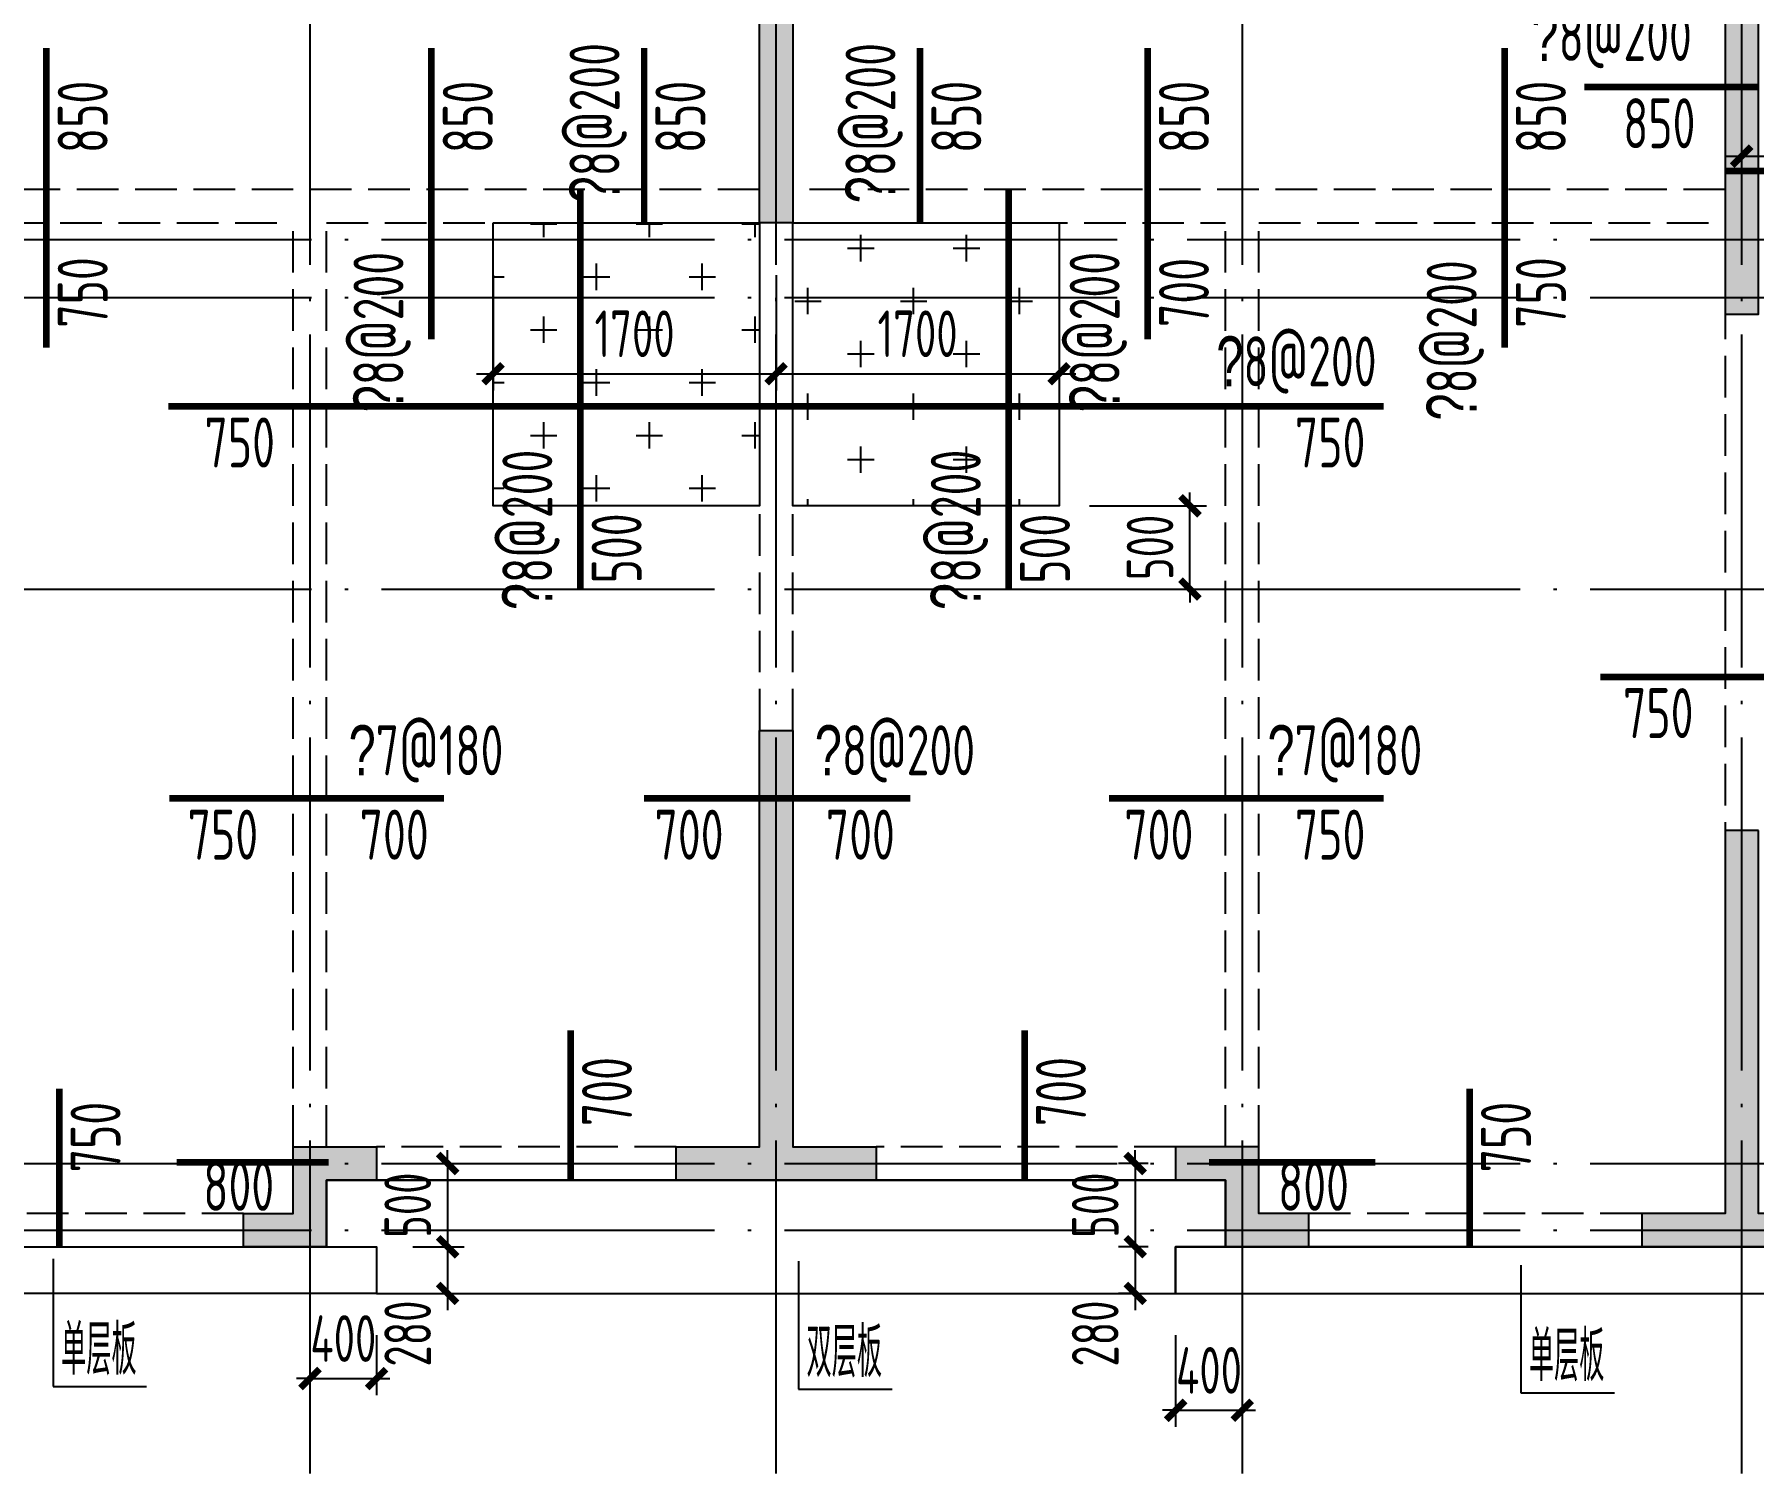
# Model space of a CAD drawing. Extents: x 154268 to 5133249, y -1832900 to 601179.
# Drawn here: x 286935 to 297262, y 551787 to 560430 of the extents above; entities that cross this region are included whole.
import ezdxf
from ezdxf.enums import TextEntityAlignment as Align

# ---------------------------------------------------------------- set-up
doc = ezdxf.new("R2010")
doc.units = 0
doc.header["$LTSCALE"] = 1000
doc.linetypes.add('DASH', pattern=[0.35, 0.25, -0.1])
doc.linetypes.add('DOTE', pattern=[2.42, 2, -0.2, 0.02, -0.2])
for name, color, linetype in [('A-ANNO-AXIS', 94, 'Continuous'), ('A-ANNO-DOTE', 15, 'DOTE'), ('DIM', 3, 'Continuous'), ('FLOOR_NUM', 7, 'Continuous'), ('HATCH', 254, 'Continuous'), ('S-BASE-SING-实线', 7, 'Continuous'), ('S-BEAM-实线', 4, 'Continuous'), ('S-FLOOR-UP-文字', 7, 'Continuous'), ('S-FLOOR-UP-标注', 3, 'Continuous'), ('S-FLOOR-UP-钢筋', 13, 'Continuous'), ('S-FLOOR-说明', 7, 'Continuous'), ('S-WALL-砼墙', 60, 'Continuous'), ('WCOL', 7, 'Continuous'), ('卫生间边线', 2, 'Continuous')]:
    doc.layers.add(name, color=color, linetype=linetype)
doc.styles.add('DIM_FONT', font='SIMPLEX', dxfattribs={"width": 0.7, "bigfont": 'GBCBIG'})
doc.styles.add('TSSD_Dimension', font='tssdeng.shx', dxfattribs={"width": 0.7, "bigfont": 'Hztxt.shx'})
doc.styles.add('TSSD_Label', font='tssdeng.shx', dxfattribs={"width": 0.7, "bigfont": 'hztxt.shx'})
doc.dimstyles.get("Standard").update_dxf_attribs({"dimtxt": 300, "dimasz": 100, "dimexe": 100, "dimexo": 250, "dimgap": 100, "dimtad": 1, "dimdec": 0, "dimzin": 0, "dimdsep": 46, "dimtxsty": 'TSSD_Dimension', "dimblk": 'ARCHTICK', "dimblk1": 'ARCHTICK', "dimblk2": 'ARCHTICK', "dimcen": 0, "dimdle": 100, "dimclrt": 7, "dimadec": 0, "dimazin": 0, "dimtfac": 1, "dimtdec": 0, "dimtix": 1, "dimtmove": 2, "dimatfit": 3, "dimfxl": 1, "dimtolj": 1, "dimtzin": 0, "dimarcsym": 0})
doc.dimstyles.new('TSSD_100_100$0', dxfattribs={"dimtxt": 280, "dimasz": 80, "dimexe": 100, "dimexo": 250, "dimgap": 100, "dimtad": 1, "dimdec": 0, "dimzin": 0, "dimdsep": 46, "dimtxsty": 'TSSD_Dimension', "dimblk": 'ARCHTICK', "dimcen": 0, "dimdle": 100, "dimclrd": 3, "dimclre": 3, "dimclrt": 7, "dimadec": 0, "dimazin": 0, "dimtfac": 1, "dimtdec": 0, "dimtix": 1, "dimtmove": 2, "dimatfit": 3, "dimldrblk": 'ARCHTICK', "dimfxl": 100, "dimtolj": 1, "dimtzin": 0, "dimarcsym": 0})

# ---------------------------------------------------------------- blocks, each defined once
blk = doc.blocks.new('T4zw1')
at = {"layer": 'A-ANNO-DOTE'}
for p, q in [((1575757, -2354199), (1575757, -2338823)), ((1578557, -2354199), (1578557, -2338823)), ((1581357, -2354199), (1581357, -2338823)), ((1584357, -2354199), (1584357, -2338823)), ((1554406, -2346787), (1601542, -2346787)), ((1554406, -2347137), (1601542, -2347137)), ((1554406, -2348887), (1601542, -2348887)), ((1554406, -2352337), (1601542, -2352337)), ((1554406, -2352737), (1601542, -2352737))]:
    blk.add_line(p, q, dxfattribs=at)
blk = doc.blocks.new('*D4876')
at = {"layer": 'Defpoints', "color": 0, "transparency": 16777216}
for p in [(18394, 850), (18694, 850), (18394, 100)]:
    blk.add_point(p, dxfattribs=at)
at = {"layer": 'S-FLOOR-UP-标注', "color": 3, "transparency": 16777216, "insert": (18612, 559), "char_height": 300, "attachment_point": 5, "rotation": 90, "style": 'TSSD_Dimension'}
blk.add_mtext('\\A1;750', dxfattribs=at)
blk = doc.blocks.new('_None')
blk = doc.blocks.new('*D4877')
at = {"layer": 'Defpoints', "color": 0, "transparency": 16777216}
for p in [(21466, 1200), (21766, 1200), (21466, 500)]:
    blk.add_point(p, dxfattribs=at)
at = {"layer": 'S-FLOOR-UP-标注', "color": 3, "transparency": 16777216, "insert": (21684, 832), "char_height": 300, "attachment_point": 5, "rotation": 90, "style": 'TSSD_Dimension'}
blk.add_mtext('\\A1;700', dxfattribs=at)
blk = doc.blocks.new('*D4878')
at = {"layer": 'Defpoints', "color": 0, "transparency": 16777216}
for p in [(24193, 1200), (24493, 1200), (24193, 500)]:
    blk.add_point(p, dxfattribs=at)
at = {"layer": 'S-FLOOR-UP-标注', "color": 3, "transparency": 16777216, "insert": (24411, 832), "char_height": 300, "attachment_point": 5, "rotation": 90, "style": 'TSSD_Dimension'}
blk.add_mtext('\\A1;700', dxfattribs=at)
blk = doc.blocks.new('*D4879')
at = {"layer": 'Defpoints', "color": 0, "transparency": 16777216}
for p in [(26866, 850), (27166, 850), (26866, 100)]:
    blk.add_point(p, dxfattribs=at)
at = {"layer": 'S-FLOOR-UP-标注', "color": 3, "transparency": 16777216, "insert": (27084, 559), "char_height": 300, "attachment_point": 5, "rotation": 90, "style": 'TSSD_Dimension'}
blk.add_mtext('\\A1;750', dxfattribs=at)
blk = doc.blocks.new('*D4883')
at = {"layer": 'Defpoints', "color": 0, "transparency": 16777216}
for p in [(20006, 2593), (20706, 2593), (20706, 2293)]:
    blk.add_point(p, dxfattribs=at)
at = {"layer": 'S-FLOOR-UP-标注', "color": 3, "transparency": 16777216, "insert": (20406, 2375), "char_height": 300, "attachment_point": 5, "style": 'TSSD_Dimension'}
blk.add_mtext('\\A1;700', dxfattribs=at)
blk = doc.blocks.new('*D4884')
at = {"layer": 'Defpoints', "color": 0, "transparency": 16777216}
for p in [(19056, 2593), (19806, 2593), (19806, 2293)]:
    blk.add_point(p, dxfattribs=at)
at = {"layer": 'S-FLOOR-UP-标注', "color": 3, "transparency": 16777216, "insert": (19377, 2375), "char_height": 300, "attachment_point": 5, "style": 'TSSD_Dimension'}
blk.add_mtext('\\A1;750', dxfattribs=at)
blk = doc.blocks.new('*D4885')
at = {"layer": 'Defpoints', "color": 0, "transparency": 16777216}
for p in [(18317, 6050), (18617, 6050), (18317, 5300)]:
    blk.add_point(p, dxfattribs=at)
at = {"layer": 'S-FLOOR-UP-标注', "color": 3, "transparency": 16777216, "insert": (18535, 5631), "char_height": 300, "attachment_point": 5, "rotation": 90, "style": 'TSSD_Dimension'}
blk.add_mtext('\\A1;750', dxfattribs=at)
blk = doc.blocks.new('*D4886')
at = {"layer": 'Defpoints', "color": 0, "transparency": 16777216}
for p in [(18317, 7100), (18617, 7100), (18317, 6250)]:
    blk.add_point(p, dxfattribs=at)
at = {"layer": 'S-FLOOR-UP-标注', "color": 3, "transparency": 16777216, "insert": (18535, 6685), "char_height": 300, "attachment_point": 5, "rotation": 90, "style": 'TSSD_Dimension'}
blk.add_mtext('\\A1;850', dxfattribs=at)
blk = doc.blocks.new('*D4887')
at = {"layer": 'Defpoints', "color": 0, "transparency": 16777216}
for p in [(20630, 7100), (20930, 7100), (20630, 6250)]:
    blk.add_point(p, dxfattribs=at)
at = {"layer": 'S-FLOOR-UP-标注', "color": 3, "transparency": 16777216, "insert": (20848, 6685), "char_height": 300, "attachment_point": 5, "rotation": 90, "style": 'TSSD_Dimension'}
blk.add_mtext('\\A1;850', dxfattribs=at)
blk = doc.blocks.new('*D4888')
at = {"layer": 'Defpoints', "color": 0, "transparency": 16777216}
for p in [(24932, 6050), (25232, 6050), (24932, 5350)]:
    blk.add_point(p, dxfattribs=at)
at = {"layer": 'S-FLOOR-UP-标注', "color": 3, "transparency": 16777216, "insert": (25150, 5631), "char_height": 300, "attachment_point": 5, "rotation": 90, "style": 'TSSD_Dimension'}
blk.add_mtext('\\A1;700', dxfattribs=at)
blk = doc.blocks.new('*D4889')
at = {"layer": 'Defpoints', "color": 0, "transparency": 16777216}
for p in [(24932, 7100), (25232, 7100), (24932, 6250)]:
    blk.add_point(p, dxfattribs=at)
at = {"layer": 'S-FLOOR-UP-标注', "color": 3, "transparency": 16777216, "insert": (25150, 6685), "char_height": 300, "attachment_point": 5, "rotation": 90, "style": 'TSSD_Dimension'}
blk.add_mtext('\\A1;850', dxfattribs=at)
blk = doc.blocks.new('*D4890')
at = {"layer": 'Defpoints', "color": 0, "transparency": 16777216}
for p in [(27076, 6050), (27376, 6050), (27076, 5300)]:
    blk.add_point(p, dxfattribs=at)
at = {"layer": 'S-FLOOR-UP-标注', "color": 3, "transparency": 16777216, "insert": (27294, 5631), "char_height": 300, "attachment_point": 5, "rotation": 90, "style": 'TSSD_Dimension'}
blk.add_mtext('\\A1;750', dxfattribs=at)
blk = doc.blocks.new('*D4891')
at = {"layer": 'Defpoints', "color": 0, "transparency": 16777216}
for p in [(27076, 7100), (27376, 7100), (27076, 6250)]:
    blk.add_point(p, dxfattribs=at)
at = {"layer": 'S-FLOOR-UP-标注', "color": 3, "transparency": 16777216, "insert": (27294, 6685), "char_height": 300, "attachment_point": 5, "rotation": 90, "style": 'TSSD_Dimension'}
blk.add_mtext('\\A1;850', dxfattribs=at)
blk = doc.blocks.new('*D4894')
at = {"layer": 'Defpoints', "color": 0, "transparency": 16777216}
for p in [(22806, 2593), (23506, 2593), (23506, 2293)]:
    blk.add_point(p, dxfattribs=at)
at = {"layer": 'S-FLOOR-UP-标注', "color": 3, "transparency": 16777216, "insert": (23206, 2375), "char_height": 300, "attachment_point": 5, "style": 'TSSD_Dimension'}
blk.add_mtext('\\A1;700', dxfattribs=at)
blk = doc.blocks.new('*D4895')
at = {"layer": 'Defpoints', "color": 0, "transparency": 16777216}
for p in [(21906, 2593), (22606, 2593), (22606, 2293)]:
    blk.add_point(p, dxfattribs=at)
at = {"layer": 'S-FLOOR-UP-标注', "color": 3, "transparency": 16777216, "insert": (22177, 2375), "char_height": 300, "attachment_point": 5, "style": 'TSSD_Dimension'}
blk.add_mtext('\\A1;700', dxfattribs=at)
blk = doc.blocks.new('*D4903')
at = {"layer": 'Defpoints', "color": 0, "transparency": 16777216}
for p in [(27650, 3322), (28400, 3322), (27650, 3022)]:
    blk.add_point(p, dxfattribs=at)
at = {"layer": 'S-FLOOR-UP-标注', "color": 3, "transparency": 16777216, "insert": (27999, 3105), "char_height": 300, "attachment_point": 5, "style": 'TSSD_Dimension'}
blk.add_mtext('\\A1;750', dxfattribs=at)
blk = doc.blocks.new('*D4907')
at = {"layer": 'Defpoints', "color": 0, "transparency": 16777216}
for p in [(24700, 2593), (25400, 2593), (24700, 2293)]:
    blk.add_point(p, dxfattribs=at)
at = {"layer": 'S-FLOOR-UP-标注', "color": 3, "transparency": 16777216, "insert": (24999, 2375), "char_height": 300, "attachment_point": 5, "style": 'TSSD_Dimension'}
blk.add_mtext('\\A1;700', dxfattribs=at)
blk = doc.blocks.new('*D4908')
at = {"layer": 'Defpoints', "color": 0, "transparency": 16777216}
for p in [(25600, 2593), (26350, 2593), (25600, 2293)]:
    blk.add_point(p, dxfattribs=at)
at = {"layer": 'S-FLOOR-UP-标注', "color": 3, "transparency": 16777216, "insert": (26028, 2375), "char_height": 300, "attachment_point": 5, "style": 'TSSD_Dimension'}
blk.add_mtext('\\A1;750', dxfattribs=at)
blk = doc.blocks.new('*D4955')
at = {"layer": 'Defpoints', "color": 0, "transparency": 16777216}
for p in [(27556, 6864), (28406, 6864), (27556, 6564)]:
    blk.add_point(p, dxfattribs=at)
at = {"layer": 'S-FLOOR-UP-标注', "color": 3, "transparency": 16777216, "insert": (28005, 6647), "char_height": 300, "attachment_point": 5, "style": 'TSSD_Dimension'}
blk.add_mtext('\\A1;850', dxfattribs=at)
blk = doc.blocks.new('*D4961')
at = {"layer": 'Defpoints', "color": 0, "transparency": 16777216}
for p in [(19100, 484), (19900, 484), (19900, 184)]:
    blk.add_point(p, dxfattribs=at)
at = {"layer": 'S-FLOOR-UP-标注', "color": 3, "transparency": 16777216, "insert": (19472, 266), "char_height": 300, "attachment_point": 5, "style": 'TSSD_Dimension'}
blk.add_mtext('\\A1;800', dxfattribs=at)
blk = doc.blocks.new('*D4962')
at = {"layer": 'Defpoints', "color": 0, "transparency": 16777216}
for p in [(25500, 484), (26300, 484), (25500, 184)]:
    blk.add_point(p, dxfattribs=at)
at = {"layer": 'S-FLOOR-UP-标注', "color": 3, "transparency": 16777216, "insert": (25928, 266), "char_height": 300, "attachment_point": 5, "style": 'TSSD_Dimension'}
blk.add_mtext('\\A1;800', dxfattribs=at)
blk = doc.blocks.new('*D4910')
at = {"layer": 'Defpoints', "color": 0, "transparency": 16777216}
for p in [(23565, 7100), (23865, 7100), (23565, 6250)]:
    blk.add_point(p, dxfattribs=at)
at = {"layer": 'S-FLOOR-UP-标注', "color": 3, "transparency": 16777216, "insert": (23783, 6685), "char_height": 300, "attachment_point": 5, "rotation": 90, "style": 'TSSD_Dimension'}
blk.add_mtext('\\A1;850', dxfattribs=at)
blk = doc.blocks.new('*D4911')
at = {"layer": 'Defpoints', "color": 0, "transparency": 16777216}
for p in [(21907, 7100), (22207, 7100), (21907, 6250)]:
    blk.add_point(p, dxfattribs=at)
at = {"layer": 'S-FLOOR-UP-标注', "color": 3, "transparency": 16777216, "insert": (22125, 6685), "char_height": 300, "attachment_point": 5, "rotation": 90, "style": 'TSSD_Dimension'}
blk.add_mtext('\\A1;850', dxfattribs=at)
blk = doc.blocks.new('*D4912')
at = {"layer": 'Defpoints', "color": 0, "transparency": 16777216}
for p in [(21524, 4350), (21824, 4350), (21524, 3850)]:
    blk.add_point(p, dxfattribs=at)
at = {"layer": 'S-FLOOR-UP-标注', "color": 3, "transparency": 16777216, "insert": (21742, 4094), "char_height": 300, "attachment_point": 5, "rotation": 90, "style": 'TSSD_Dimension'}
blk.add_mtext('\\A1;500', dxfattribs=at)
blk = doc.blocks.new('*D4913')
at = {"layer": 'Defpoints', "color": 0, "transparency": 16777216}
for p in [(24098, 4350), (24398, 4350), (24098, 3850)]:
    blk.add_point(p, dxfattribs=at)
at = {"layer": 'S-FLOOR-UP-标注', "color": 3, "transparency": 16777216, "insert": (24315, 4092), "char_height": 300, "attachment_point": 5, "rotation": 90, "style": 'TSSD_Dimension'}
blk.add_mtext('\\A1;500', dxfattribs=at)
blk = doc.blocks.new('*D4927')
at = {"layer": 'Defpoints', "color": 0, "transparency": 16777216}
for p in [(25600, 4948), (26350, 4948), (25600, 4648)]:
    blk.add_point(p, dxfattribs=at)
at = {"layer": 'S-FLOOR-UP-标注', "color": 3, "transparency": 16777216, "insert": (26028, 4730), "char_height": 300, "attachment_point": 5, "style": 'TSSD_Dimension'}
blk.add_mtext('\\A1;750', dxfattribs=at)
blk = doc.blocks.new('*D4928')
at = {"layer": 'Defpoints', "color": 0, "transparency": 16777216}
for p in [(19050, 4948), (19800, 4948), (19050, 4648)]:
    blk.add_point(p, dxfattribs=at)
at = {"layer": 'S-FLOOR-UP-标注', "color": 3, "transparency": 16777216, "insert": (19478, 4730), "char_height": 300, "attachment_point": 5, "style": 'TSSD_Dimension'}
blk.add_mtext('\\A1;750', dxfattribs=at)
blk = doc.blocks.new('T4sbzpm1')
at = {"layer": 'S-BEAM-实线', "linetype": 'DASH'}
for p, q in [((22700, 6350), (17100, 6350)), ((28500, 6350), (22900, 6350)), ((17100, 6150), (19900, 6150)), ((19900, 600), (19900, 6150)), ((20100, 6150), (22700, 6150)), ((20100, 600), (20100, 6150)), ((22700, 6150), (22700, 3100)), ((22900, 3100), (22900, 6150)), ((22900, 6150), (25500, 6150)), ((25500, 600), (25500, 6150)), ((25700, 6150), (28500, 6150)), ((25700, 600), (25700, 6150)), ((28500, 5700), (28500, 2500)), ((22200, 600), (20400, 600)), ((25200, 600), (23400, 600)), ((20400, 400), (22200, 400)), ((23400, 400), (25200, 400)), ((19600, 200), (17600, 200)), ((28000, 200), (26000, 200)), ((17600, 0), (19600, 0)), ((26000, 0), (28000, 0))]:
    blk.add_line(p, q, dxfattribs=at)
at = {"layer": 'S-WALL-砼墙'}
for points in [[(21900, 9550), (21900, 9750), (23700, 9750), (23700, 9550), (22900, 9550), (22900, 6150), (22700, 6150), (22700, 9550)], [(29100, 7400), (29100, 7600), (28500, 7600), (28500, 5600), (28700, 5600), (28700, 7400)], [(22700, 3100), (22900, 3100), (22900, 600), (23400, 600), (23400, 400), (22200, 400), (22200, 600), (22700, 600)], [(28700, 2500), (28500, 2500), (28500, 200), (28000, 200), (28000, 0), (29300, 0), (29300, 200), (28700, 200)], [(19600, 0), (19600, 200), (19900, 200), (19900, 600), (20400, 600), (20400, 400), (20100, 400), (20100, 0)], [(26000, 0), (26000, 200), (25700, 200), (25700, 600), (25200, 600), (25200, 400), (25500, 400), (25500, 0)]]:
    blk.add_lwpolyline(points, close=True, dxfattribs=at)
blk = doc.blocks.new('_ArchTick')
at = {"color": 0, "linetype": 'ByBlock', "const_width": 0.5}
blk.add_lwpolyline([(-0.71, -0.71), (0.71, 0.71)], dxfattribs=at)
blk = doc.blocks.new('*D381')
at = {"layer": 'Defpoints', "color": 0, "transparency": 16777216}
for p in [(30200, -5901), (28500, -6491), (30200, -6491)]:
    blk.add_point(p, dxfattribs=at)
at = {"layer": 'DIM', "color": 3, "lineweight": -2, "transparency": 16777216}
for p, q in [((28500, -6241), (28500, -5801)), ((30200, -6241), (30200, -5801)), ((28400, -5901), (30300, -5901))]:
    blk.add_line(p, q, dxfattribs=at)
at = {"layer": 'DIM', "color": 3, "lineweight": -2, "transparency": 16777216, "xscale": 80, "yscale": 80, "zscale": 80, "rotation": 180}
blk.add_blockref('_ArchTick', (28500, -5901), dxfattribs=at)
at = {"layer": 'DIM', "color": 3, "lineweight": -2, "transparency": 16777216, "xscale": 80, "yscale": 80, "zscale": 80}
blk.add_blockref('_ArchTick', (30200, -5901), dxfattribs=at)
at = {"layer": 'DIM', "color": 7, "transparency": 16777216, "insert": (29350, -5661), "char_height": 280, "attachment_point": 5, "style": 'TSSD_Dimension'}
blk.add_mtext('\\A1;1700', dxfattribs=at)
blk = doc.blocks.new('*D382')
at = {"layer": 'Defpoints', "color": 0, "transparency": 16777216}
for p in [(21000, -6366), (22700, -6366), (22700, -7207)]:
    blk.add_point(p, dxfattribs=at)
at = {"layer": 'DIM', "color": 3, "lineweight": -2, "transparency": 16777216}
for p, q in [((21000, -6616), (21000, -7307)), ((22700, -6616), (22700, -7307)), ((20900, -7207), (22800, -7207))]:
    blk.add_line(p, q, dxfattribs=at)
at = {"layer": 'DIM', "color": 3, "lineweight": -2, "transparency": 16777216, "xscale": 80, "yscale": 80, "zscale": 80, "rotation": 180}
blk.add_blockref('_ArchTick', (21000, -7207), dxfattribs=at)
at = {"layer": 'DIM', "color": 3, "lineweight": -2, "transparency": 16777216, "xscale": 80, "yscale": 80, "zscale": 80}
blk.add_blockref('_ArchTick', (22700, -7207), dxfattribs=at)
at = {"layer": 'DIM', "color": 7, "transparency": 16777216, "insert": (21850, -6967), "char_height": 280, "attachment_point": 5, "style": 'TSSD_Dimension'}
blk.add_mtext('\\A1;1700', dxfattribs=at)
blk = doc.blocks.new('*D383')
at = {"layer": 'Defpoints', "color": 0, "transparency": 16777216}
for p in [(22700, -6366), (24400, -6518), (24400, -7207)]:
    blk.add_point(p, dxfattribs=at)
at = {"layer": 'DIM', "color": 3, "lineweight": -2, "transparency": 16777216}
for p, q in [((22700, -6616), (22700, -7307)), ((24400, -6768), (24400, -7307)), ((22600, -7207), (24500, -7207))]:
    blk.add_line(p, q, dxfattribs=at)
at = {"layer": 'DIM', "color": 3, "lineweight": -2, "transparency": 16777216, "xscale": 80, "yscale": 80, "zscale": 80, "rotation": 180}
blk.add_blockref('_ArchTick', (22700, -7207), dxfattribs=at)
at = {"layer": 'DIM', "color": 3, "lineweight": -2, "transparency": 16777216, "xscale": 80, "yscale": 80, "zscale": 80}
blk.add_blockref('_ArchTick', (24400, -7207), dxfattribs=at)
at = {"layer": 'DIM', "color": 7, "transparency": 16777216, "insert": (23550, -6967), "char_height": 280, "attachment_point": 5, "style": 'TSSD_Dimension'}
blk.add_mtext('\\A1;1700', dxfattribs=at)
blk = doc.blocks.new('*D384')
at = {"layer": 'Defpoints', "color": 0, "transparency": 16777216}
for p in [(24333, -8000), (25186, -8000), (24333, -8500)]:
    blk.add_point(p, dxfattribs=at)
at = {"layer": 'DIM', "color": 3, "lineweight": -2, "transparency": 16777216}
for p, q in [((25186, -8000), (25186, -7920)), ((24583, -8000), (25286, -8000)), ((25186, -8500), (25186, -8000)), ((24583, -8500), (25286, -8500)), ((25186, -8500), (25186, -8580))]:
    blk.add_line(p, q, dxfattribs=at)
at = {"layer": 'DIM', "color": 3, "lineweight": -2, "transparency": 16777216, "xscale": 80, "yscale": 80, "zscale": 80}
for p, rotation in [((25186, -8000), 270), ((25186, -8500), 90)]:
    blk.add_blockref('_ArchTick', p, dxfattribs=dict(at, rotation=rotation))
at = {"layer": 'DIM', "color": 7, "transparency": 16777216, "insert": (24946, -8250), "char_height": 280, "attachment_point": 5, "rotation": 90, "style": 'TSSD_Dimension'}
blk.add_mtext('\\A1;500', dxfattribs=at)
blk = doc.blocks.new('*D4737')
at = {"layer": 'Defpoints', "color": 0, "transparency": 16777216}
for p in [(20000, -280), (20400, -280), (20400, -791)]:
    blk.add_point(p, dxfattribs=at)
at = {"layer": 'DIM', "color": 3, "lineweight": -2, "transparency": 16777216}
for p, q in [((20000, -530), (20000, -891)), ((20400, -530), (20400, -891)), ((20000, -791), (19920, -791)), ((20000, -791), (20400, -791)), ((20400, -791), (20480, -791))]:
    blk.add_line(p, q, dxfattribs=at)
at = {"layer": 'DIM', "color": 3, "lineweight": -2, "transparency": 16777216, "xscale": 80, "yscale": 80, "zscale": 80}
blk.add_blockref('_ArchTick', (20000, -791), dxfattribs=at)
at = {"layer": 'DIM', "color": 3, "lineweight": -2, "transparency": 16777216, "xscale": 80, "yscale": 80, "zscale": 80, "rotation": 180}
blk.add_blockref('_ArchTick', (20400, -791), dxfattribs=at)
at = {"layer": 'DIM', "color": 7, "transparency": 16777216, "insert": (20200, -551), "char_height": 280, "attachment_point": 5, "style": 'TSSD_Dimension'}
blk.add_mtext('\\A1;400', dxfattribs=at)
blk = doc.blocks.new('*D4738')
at = {"layer": 'Defpoints', "color": 0, "transparency": 16777216}
for p in [(20367, 500), (20367, 0), (20827, 0)]:
    blk.add_point(p, dxfattribs=at)
at = {"layer": 'DIM', "color": 3, "lineweight": -2, "transparency": 16777216}
for p, q in [((20827, 500), (20827, 580)), ((20617, 500), (20927, 500)), ((20827, 500), (20827, 0)), ((20617, 0), (20927, 0)), ((20827, 0), (20827, -80))]:
    blk.add_line(p, q, dxfattribs=at)
at = {"layer": 'DIM', "color": 3, "lineweight": -2, "transparency": 16777216, "xscale": 80, "yscale": 80, "zscale": 80}
for p, rotation in [((20827, 500), 270), ((20827, 0), 90)]:
    blk.add_blockref('_ArchTick', p, dxfattribs=dict(at, rotation=rotation))
at = {"layer": 'DIM', "color": 7, "transparency": 16777216, "insert": (20587, 250), "char_height": 280, "attachment_point": 5, "rotation": 90, "style": 'TSSD_Dimension'}
blk.add_mtext('\\A1;500', dxfattribs=at)
blk = doc.blocks.new('*D4739')
at = {"layer": 'Defpoints', "color": 0, "transparency": 16777216}
for p in [(20367, 0), (20400, -280), (20827, -280)]:
    blk.add_point(p, dxfattribs=at)
at = {"layer": 'DIM', "color": 3, "lineweight": -2, "transparency": 16777216}
for p, q in [((20827, 100), (20827, -380)), ((20617, 0), (20927, 0)), ((20650, -280), (20927, -280))]:
    blk.add_line(p, q, dxfattribs=at)
at = {"layer": 'DIM', "color": 3, "lineweight": -2, "transparency": 16777216, "xscale": 80, "yscale": 80, "zscale": 80}
for p, rotation in [((20827, 0), 90), ((20827, -280), 270)]:
    blk.add_blockref('_ArchTick', p, dxfattribs=dict(at, rotation=rotation))
at = {"layer": 'DIM', "color": 7, "transparency": 16777216, "insert": (20587, -521), "char_height": 280, "attachment_point": 5, "rotation": 90, "style": 'TSSD_Dimension'}
blk.add_mtext('\\A1;280', dxfattribs=at)
blk = doc.blocks.new('*D4740')
at = {"layer": 'Defpoints', "color": 0, "transparency": 16777216}
for p in [(25200, -280), (25600, -280), (25600, -982)]:
    blk.add_point(p, dxfattribs=at)
at = {"layer": 'DIM', "color": 3, "lineweight": -2, "transparency": 16777216}
for p, q in [((25200, -530), (25200, -1082)), ((25600, -530), (25600, -1082)), ((25200, -982), (25120, -982)), ((25200, -982), (25600, -982)), ((25600, -982), (25680, -982))]:
    blk.add_line(p, q, dxfattribs=at)
at = {"layer": 'DIM', "color": 3, "lineweight": -2, "transparency": 16777216, "xscale": 80, "yscale": 80, "zscale": 80}
blk.add_blockref('_ArchTick', (25200, -982), dxfattribs=at)
at = {"layer": 'DIM', "color": 3, "lineweight": -2, "transparency": 16777216, "xscale": 80, "yscale": 80, "zscale": 80, "rotation": 180}
blk.add_blockref('_ArchTick', (25600, -982), dxfattribs=at)
at = {"layer": 'DIM', "color": 7, "transparency": 16777216, "insert": (25400, -742), "char_height": 280, "attachment_point": 5, "style": 'TSSD_Dimension'}
blk.add_mtext('\\A1;400', dxfattribs=at)
blk = doc.blocks.new('*D4741')
at = {"layer": 'Defpoints', "color": 0, "transparency": 16777216}
for p in [(25285, 500), (24957, 0), (25285, 0)]:
    blk.add_point(p, dxfattribs=at)
at = {"layer": 'DIM', "color": 3, "lineweight": -2, "transparency": 16777216}
for p, q in [((24957, 500), (24957, 580)), ((25035, 500), (24857, 500)), ((24957, 500), (24957, 0)), ((25035, 0), (24857, 0)), ((24957, 0), (24957, -80))]:
    blk.add_line(p, q, dxfattribs=at)
at = {"layer": 'DIM', "color": 3, "lineweight": -2, "transparency": 16777216, "xscale": 80, "yscale": 80, "zscale": 80}
for p, rotation in [((24957, 500), 270), ((24957, 0), 90)]:
    blk.add_blockref('_ArchTick', p, dxfattribs=dict(at, rotation=rotation))
at = {"layer": 'DIM', "color": 7, "transparency": 16777216, "insert": (24717, 250), "char_height": 280, "attachment_point": 5, "rotation": 90, "style": 'TSSD_Dimension'}
blk.add_mtext('\\A1;500', dxfattribs=at)
blk = doc.blocks.new('*D4742')
at = {"layer": 'Defpoints', "color": 0, "transparency": 16777216}
for p in [(25285, 0), (24957, -280), (25200, -280)]:
    blk.add_point(p, dxfattribs=at)
at = {"layer": 'DIM', "color": 3, "lineweight": -2, "transparency": 16777216}
for p, q in [((24957, 100), (24957, -380)), ((25035, 0), (24857, 0)), ((24950, -280), (24857, -280))]:
    blk.add_line(p, q, dxfattribs=at)
at = {"layer": 'DIM', "color": 3, "lineweight": -2, "transparency": 16777216, "xscale": 80, "yscale": 80, "zscale": 80}
for p, rotation in [((24957, 0), 90), ((24957, -280), 270)]:
    blk.add_blockref('_ArchTick', p, dxfattribs=dict(at, rotation=rotation))
at = {"layer": 'DIM', "color": 7, "transparency": 16777216, "insert": (24717, -521), "char_height": 280, "attachment_point": 5, "rotation": 90, "style": 'TSSD_Dimension'}
blk.add_mtext('\\A1;280', dxfattribs=at)
blk = doc.blocks.new('T4sbzbj')
at = {"layer": 'S-FLOOR-UP-钢筋', "color": 1, "const_width": 40}
for points in [[(18316.8, 7099.9), (18316.8, 5300.1)], [(20629.8, 7099.9), (20629.8, 5350.1)], [(21907.4, 7099.9), (21907.4, 6050)], [(23564.9, 7099.9), (23564.9, 6050)], [(24931.7, 7099.9), (24931.7, 5350.1)], [(27076.2, 7099.9), (27076.2, 5300.1)], [(27555.8, 6864.4), (28600, 6864.4)], [(28400, 6360.4), (30700, 6360.4)], [(21523.9, 6250), (21523.9, 3850.1)], [(24097.5, 6250), (24097.5, 3850.1)], [(19050.1, 4948), (26350, 4948)], [(27650.1, 3322.4), (29399.9, 3322.4)], [(20705.6, 2592.8), (19055.8, 2592.8)], [(23505.6, 2592.8), (21905.8, 2592.8)], [(24700.1, 2592.8), (26349.9, 2592.8)], [(21466.2, 1199.9), (21466.2, 300)], [(24193, 1199.9), (24193, 300)], [(18393.8, 849.9), (18393.8, -100)], [(26866.4, 849.9), (26866.4, -100)], [(20013, 408.2), (19100.1, 408.2)], [(25300, 408.2), (26299.9, 408.2)]]:
    blk.add_lwpolyline(points, dxfattribs=at)
at = {"layer": 'S-FLOOR-UP-文字', "color": 7, "style": 'TSSD_Label', "width": 0.7}
for s, p in [('\ue53a8@200', (27237.2, 6931.3)), ('\ue53a8@200', (25343.6, 4977.3)), ('\ue53a7@180', (20131.9, 2641.8)), ('\ue53a8@200', (22931.9, 2641.8)), ('\ue53a7@180', (25651.3, 2641.8))]:
    blk.add_text(s, height=300, dxfattribs=at).set_placement(p, align=Align.BOTTOM_LEFT)
for p in [(21849.4, 6165.7), (23507, 6165.7), (20551.5, 4911.3), (24853.4, 4911.3), (26997.9, 4861.3), (21445.6, 3723.3), (24019.2, 3723.3)]:
    blk.add_text('\ue53a8@200', height=300, rotation=90, dxfattribs=at).set_placement(p, align=Align.BOTTOM_LEFT)
at = {"layer": 'S-FLOOR-UP-标注'}
for base, p1, p2, angle, picture, middle in [((18616.8, 7099.9), (18316.8, 6250), (18316.8, 7099.9), 270, '*D4886', (18534.7, 6684.5)), ((20929.8, 7099.9), (20629.8, 6250), (20629.8, 7099.9), 270, '*D4887', (20847.7, 6684.5)), ((22207.4, 7099.9), (21907.4, 6250), (21907.4, 7099.9), 270, '*D4911', (22125.2, 6684.5)), ((23864.9, 7099.9), (23564.9, 6250), (23564.9, 7099.9), 270, '*D4910', (23782.8, 6684.5)), ((25231.7, 7099.9), (24931.7, 6250), (24931.7, 7099.9), 270, '*D4889', (25149.6, 6684.5)), ((27376.2, 7099.9), (27076.2, 6250), (27076.2, 7099.9), 270, '*D4891', (27294, 6684.5)), ((18616.8, 6050), (18316.8, 5300.1), (18316.8, 6050), 270, '*D4885', (18534.7, 5630.8)), ((25231.7, 6050), (24931.7, 5350.1), (24931.7, 6050), 270, '*D4888', (25149.6, 5630.8)), ((27376.2, 6050), (27076.2, 5300.1), (27076.2, 6050), 270, '*D4890', (27294, 5630.8)), ((21823.9, 4350), (21523.9, 3850.1), (21523.9, 4350), 270, '*D4912', (21741.8, 4094.1)), ((24397.5, 4350), (24097.5, 3850.1), (24097.5, 4350), 270, '*D4913', (24315.3, 4092.3)), ((19805.7, 2292.8), (19055.8, 2592.8), (19805.7, 2592.8), 180, '*D4884', (19377.4, 2375)), ((20705.6, 2292.8), (20005.7, 2592.8), (20705.6, 2592.8), 180, '*D4883', (20406.3, 2375)), ((22605.7, 2292.8), (21905.8, 2592.8), (22605.7, 2592.8), 180, '*D4895', (22177.4, 2375)), ((23505.6, 2292.8), (22805.7, 2592.8), (23505.6, 2592.8), 180, '*D4894', (23206.3, 2375)), ((21766.2, 1199.9), (21466.2, 500), (21466.2, 1199.9), 270, '*D4877', (21684, 832)), ((24493, 1199.9), (24193, 500), (24193, 1199.9), 270, '*D4878', (24410.8, 832)), ((18693.8, 849.9), (18393.8, 100), (18393.8, 849.9), 270, '*D4876', (18611.6, 559.4)), ((27166.4, 849.9), (26866.4, 100), (26866.4, 849.9), 270, '*D4879', (27084.3, 559.4)), ((19900, 184.2), (19100.1, 484.2), (19900, 484.2), 180, '*D4961', (19471.7, 266.3))]:
    dim = blk.add_linear_dim(base=base, p1=p1, p2=p2, angle=angle, dimstyle='Standard', override={"dimexe": 150, "dimexo": 120, "dimgap": 60, "dimblk1": 'None', "dimblk2": 'None', "dimsah": 1, "dimse1": 1, "dimse2": 1, "dimsd1": 1, "dimsd2": 1, "dimclrd": 256, "dimclre": 256, "dimclrt": 3}, dxfattribs=at)
    dim.commit()
    dim.dimension.update_dxf_attribs({"geometry": picture, "text_midpoint": middle, "dimtype": 128})
for base, p1, p2, picture, middle in [((27555.8, 6564.4), (28405.7, 6864.4), (27555.8, 6864.4), '*D4955', (28005.1, 6646.6)), ((19050.1, 4648), (19800, 4948), (19050.1, 4948), '*D4928', (19478.4, 4730.2)), ((25600, 4648), (26349.9, 4948), (25600, 4948), '*D4927', (26028.3, 4730.2)), ((27650.1, 3022.4), (28400, 3322.4), (27650.1, 3322.4), '*D4903', (27999.4, 3104.6)), ((24700.1, 2292.8), (25400, 2592.8), (24700.1, 2592.8), '*D4907', (24999.4, 2375)), ((25600, 2292.8), (26349.9, 2592.8), (25600, 2592.8), '*D4908', (26028.3, 2375)), ((25500, 184.2), (26299.9, 484.2), (25500, 484.2), '*D4962', (25928.3, 266.3))]:
    dim = blk.add_linear_dim(base=base, p1=p1, p2=p2, dimstyle='Standard', override={"dimexe": 150, "dimexo": 120, "dimgap": 60, "dimblk1": 'None', "dimblk2": 'None', "dimsah": 1, "dimse1": 1, "dimse2": 1, "dimsd1": 1, "dimsd2": 1, "dimclrd": 256, "dimclre": 256, "dimclrt": 3}, dxfattribs=at)
    dim.commit()
    dim.dimension.update_dxf_attribs({"geometry": picture, "text_midpoint": middle, "dimtype": 128})
blk = doc.blocks.new('2t4wsj1')
at = {"layer": '卫生间边线'}
h = blk.add_hatch(dxfattribs=at)
h.set_pattern_fill('CROSS', color=253, scale=50)
h.set_pattern_definition([(0, (-4095395.14, 1870566.54), (317.5, 317.5), [158.75, -476.25]), (90, (-4095315.76, 1870487.16), (-317.5, 317.5), [158.75, -476.25])])
h.paths.add_polyline_path([(21000, -6300), (22600, -6300), (22600, -8000), (21000, -8000)])
h = blk.add_hatch(dxfattribs=at)
h.set_pattern_fill('CROSS', color=253, scale=50)
h.set_pattern_definition([(0, (-4095395.14, 1787871.05), (317.5, 317.5), [158.75, -476.25]), (90, (-4095315.76, 1787791.68), (-317.5, 317.5), [158.75, -476.25])])
h.paths.add_polyline_path([(22800, -6300), (24400, -6300), (24400, -8000), (22800, -8000)])
for points in [[(21000, -6300), (22600, -6300), (22600, -8000), (21000, -8000)], [(22800, -6300), (24400, -6300), (24400, -8000), (22800, -8000)]]:
    blk.add_lwpolyline(points, close=True, dxfattribs=at)
at = {"layer": 'DIM'}
for base, p1, p2, picture, middle in [((30200, -5901.3), (28500, -6490.9), (30200, -6490.9), '*D381', (29350, -5661.3)), ((22700, -7207.3), (21000, -6366.2), (22700, -6366.2), '*D382', (21850, -6967.3)), ((24400, -7207.3), (22700, -6366.2), (24400, -6518.4), '*D383', (23550, -6967.3))]:
    dim = blk.add_linear_dim(base=base, p1=p1, p2=p2, dimstyle='TSSD_100_100$0', dxfattribs=at)
    dim.commit()
    dim.dimension.update_dxf_attribs({"geometry": picture, "text_midpoint": middle})
dim = blk.add_linear_dim(base=(25186, -8000), p1=(24333, -8500), p2=(24333, -8000), angle=90, dimstyle='TSSD_100_100$0', dxfattribs=at)
dim.commit()
dim.dimension.update_dxf_attribs({"geometry": '*D384', "text_midpoint": (24946, -8250)})
blk = doc.blocks.new('2T4bx')
at = {"color": 1}
blk.add_lwpolyline([(11100, 400), (13800, 400), (13800, 0), (20100, 0), (20100, 400), (25500, 400), (25500, 0), (31800, 0)], dxfattribs=at)
at = {"color": 2}
for points in [[(20100, 400), (20100, 0), (20400, 0), (20400, -280), (25200, -280), (25200, 0), (25500, 0), (25500, 400)], [(20400, -280), (14300, -280), (14300, 0), (20400, 0)], [(25200, -280), (31300, -280), (31300, 0), (25200, 0)]]:
    blk.add_lwpolyline(points, close=True, dxfattribs=at)
at = {"layer": 'S-BASE-SING-实线', "color": 3}
for p, q in [((18456.4, -71.4), (18456.4, -839.4)), ((22933.9, -86.2), (22933.9, -854.2)), ((27273.2, -109.3), (27273.2, -877.3)), ((18456.4, -839.4), (19018.9, -839.4)), ((22933.9, -854.2), (23496.5, -854.2)), ((27273.2, -877.3), (27835.7, -877.3))]:
    blk.add_line(p, q, dxfattribs=at)
at = {"layer": 'S-FLOOR-说明', "style": 'DIM_FONT', "width": 0.7}
for s, p in [('单层板', (18731.9, -768)), ('双层板', (23209.5, -782.7)), ('单层板', (27548.7, -805.8))]:
    blk.add_text(s, height=300, dxfattribs=at).set_placement(p, align=Align.CENTER)
at = {"layer": 'DIM'}
for base, p1, p2, picture, middle in [((20826.9, 0), (20366.8, 500), (20366.8, 0), '*D4738', (20586.9, 250)), ((24957.5, 0), (25285, 500), (25285, 0), '*D4741', (24717.5, 250))]:
    dim = blk.add_linear_dim(base=base, p1=p1, p2=p2, angle=90, dimstyle='TSSD_100_100$0', dxfattribs=at)
    dim.commit()
    dim.dimension.update_dxf_attribs({"geometry": picture, "text_midpoint": middle})
for base, p1, p2, picture, middle in [((20826.9, -280), (20366.8, 0), (20400, -280), '*D4739', (20586.9, -520.9)), ((24957.5, -280), (25285, 0), (25200, -280), '*D4742', (24717.5, -520.9))]:
    dim = blk.add_linear_dim(base=base, p1=p1, p2=p2, angle=90, dimstyle='TSSD_100_100$0', dxfattribs=at)
    dim.commit()
    dim.dimension.update_dxf_attribs({"geometry": picture, "text_midpoint": middle, "dimtype": 128})
for base, p1, p2, picture, middle in [((20400, -791.3), (20000, -280), (20400, -280), '*D4737', (20200, -551.3)), ((25600, -981.9), (25200, -280), (25600, -280), '*D4740', (25400, -741.9))]:
    dim = blk.add_linear_dim(base=base, p1=p1, p2=p2, dimstyle='TSSD_100_100$0', dxfattribs=at)
    dim.commit()
    dim.dimension.update_dxf_attribs({"geometry": picture, "text_midpoint": middle})

msp = doc.modelspace()

# ---------------------------------------------------------------- hatches: boundary and pattern name
at = {"layer": 'HATCH'}
h = msp.add_hatch(dxfattribs=at)
h.set_pattern_fill('ARMORED', color=256, scale=30, style=0)
h.set_pattern_definition([(50, (-2974177.58, 2494596.48), (215.178055, -18.8256405), [22.5, -247.5]), (355, (-2974177.58, 2494596.48), (-41.6254, 225.65764), [18, -198]), (100.4514, (-2974159.64, 2494594.9), (173.552815, 206.831863), [19.122057, -210.342634]), (46.1842, (-2974177.58, 2494656.48), (320.172315, -49.655704), [33.75, -371.25]), (96.6356, (-2974150.9, 2494652.34), (280.398812, 292.23536), [28.683086, -315.5139]), (351.1842, (-2974177.58, 2494656.48), (280.398584, 292.23558), [27, -297]), (21, (-2974147.58, 2494641.48), (179.072116, -120.785667), [22.5, -247.5]), (326, (-2974147.58, 2494641.48), (72.9946, 217.545014), [18, -198]), (71.4514, (-2974132.65, 2494631.41), (252.066789, 96.759149), [19.122057, -210.342634]), (37.5, (-2974177.576, 2494596.48), (3.6479566, 99.8681561), [0, -195.6, 0, -201, 0, -198.75]), (7.5, (-2974177.58, 2494596.48), (78.9208612, 118.3235136), [0, -114.6, 0, -191.1, 0, -75.75]), (327.5, (-2974244.476, 2494596.48), (160.1467309, -6.7664615), [0, -75, 0, -234, 0, -310.5]), (317.5, (-2974274.48, 2494596.48), (174.955851, 30.0314947), [0, -97.5, 0, -155.4, 0, -220.5]), (45, (-2974177.58, 2494596.48), (-106.066017, 106.066017), [])])
h.paths.add_polyline_path([(294590.8, 553149.3), (294590.8, 553349.3), (294290.8, 553349.3), (294290.8, 553749.3), (293790.8, 553749.3), (293790.8, 553549.3), (294090.8, 553549.3), (294090.8, 553149.3)])
h.paths.add_polyline_path([(297290.8, 555649.3), (297090.8, 555649.3), (297090.8, 553349.3), (296590.8, 553349.3), (296590.8, 553149.3), (297890.8, 553149.3), (297890.8, 553349.3), (297290.8, 553349.3)])
h.paths.add_polyline_path([(297690.8, 560549.3), (297690.8, 560749.3), (297090.8, 560749.3), (297090.8, 558749.3), (297290.8, 558749.3), (297290.8, 560549.3)])
h.paths.add_polyline_path([(297840.8, 565499.3), (297840.8, 565699.3), (297090.8, 565699.3), (297090.8, 562899.3), (295740.8, 562899.3), (295740.8, 562699.3), (297090.8, 562699.3), (297090.8, 561999.3), (297290.8, 561999.3), (297290.8, 562699.3), (298690.8, 562699.3), (298690.8, 562899.3), (297290.8, 562899.3), (297290.8, 565499.3)])
h.paths.add_polyline_path([(302790.8, 565699.3), (301990.8, 565699.3), (301990.8, 562699.3), (302190.8, 562699.3), (302190.8, 563199.3), (302690.8, 563199.3), (302690.8, 563399.3), (302190.8, 563399.3), (302190.8, 565499.3), (302790.8, 565499.3)])
h.paths.add_polyline_path([(306740.8, 565699.3), (305940.8, 565699.3), (305940.8, 565499.3), (306540.8, 565499.3), (306540.8, 563399.3), (306140.8, 563399.3), (306140.8, 563199.3), (306740.8, 563199.3)])
h.paths.add_polyline_path([(305390.8, 560549.3), (305390.8, 560749.3), (301990.8, 560749.3), (301990.8, 560549.3), (303790.8, 560549.3), (303790.8, 560199.3), (303990.8, 560199.3), (303990.8, 560549.3)])
h.paths.add_polyline_path([(299890.8, 553149.3), (299890.8, 553349.3), (300190.8, 553349.3), (300190.8, 553749.3), (300690.8, 553749.3), (300690.8, 553549.3), (300390.8, 553549.3), (300390.8, 553149.3)])
h.paths.add_polyline_path([(302490.8, 553549.3), (302490.8, 553749.3), (302890.8, 553749.3), (302890.8, 555649.3), (303090.8, 555649.3), (303090.8, 553549.3)])
h.paths.add_polyline_path([(305290.8, 553549.3), (305290.8, 553749.3), (304890.8, 553749.3), (304890.8, 555649.3), (304690.8, 555649.3), (304690.8, 553549.3)])
h.paths.add_polyline_path([(302390.8, 558749.3), (302390.8, 558949.3), (303190.8, 558949.3), (303190.8, 558749.3), (303090.8, 558749.3), (303090.8, 557949.3), (302890.8, 557949.3), (302890.8, 558749.3)])
h.paths.add_polyline_path([(305390.8, 558749.3), (305390.8, 558949.3), (304590.8, 558949.3), (304590.8, 558749.3), (304690.8, 558749.3), (304690.8, 557949.3), (304890.8, 557949.3), (304890.8, 558749.3)])
h.paths.add_polyline_path([(307890.8, 553149.3), (307890.8, 553399.3), (307590.8, 553399.3), (307590.8, 553749.3), (307090.8, 553749.3), (307090.8, 553549.3), (307390.8, 553549.3), (307390.8, 553149.3)])
h.paths.add_polyline_path([(310690.8, 555499.3), (310490.8, 555499.3), (310490.8, 553399.3), (309890.8, 553399.3), (309890.8, 553149.3), (311090.8, 553149.3), (311090.8, 553399.3), (310690.8, 553399.3)])
h.paths.add_polyline_path([(310690.8, 560749.3), (308840.8, 560749.3), (308840.8, 560549.3), (310490.8, 560549.3), (310490.8, 558749.3), (310690.8, 558749.3)])
h.paths.add_polyline_path([(308690.8, 565449.3), (308690.8, 565699.3), (307990.8, 565699.3), (307990.8, 562199.3), (309040.8, 562199.3), (309040.8, 562399.3), (308190.8, 562399.3), (308190.8, 565449.3)])
h.paths.add_polyline_path([(311690.8, 565449.3), (311690.8, 565699.3), (310490.8, 565699.3), (310490.8, 565449.3), (310990.8, 565449.3), (310990.8, 563799.3), (311190.8, 563799.3), (311190.8, 565449.3)])
h.paths.add_polyline_path([(314190.8, 565699.3), (313190.8, 565699.3), (313190.8, 565449.3), (313940.8, 565449.3), (313940.8, 562099.3), (314190.8, 562099.3)])
h.paths.add_polyline_path([(314190.8, 559599.3), (313940.8, 559599.3), (313940.8, 559299.3), (312390.8, 559299.3), (312390.8, 559099.3), (314190.8, 559099.3)])
h.paths.add_polyline_path([(314190.8, 557199.3), (313940.8, 557199.3), (313940.8, 553399.3), (313490.8, 553399.3), (313490.8, 553149.3), (314190.8, 553149.3)])
h.paths.add_polyline_path([(291290.8, 556249.3), (291490.8, 556249.3), (291490.8, 553749.3), (291990.8, 553749.3), (291990.8, 553549.3), (290790.8, 553549.3), (290790.8, 553749.3), (291290.8, 553749.3)])
h.paths.add_polyline_path([(290490.8, 562699.3), (290490.8, 562899.3), (292290.8, 562899.3), (292290.8, 562699.3), (291490.8, 562699.3), (291490.8, 559299.3), (291290.8, 559299.3), (291290.8, 562699.3)])
h.paths.add_polyline_path([(288190.8, 553149.3), (288190.8, 553349.3), (288490.8, 553349.3), (288490.8, 553749.3), (288990.8, 553749.3), (288990.8, 553549.3), (288690.8, 553549.3), (288690.8, 553149.3)])
h.paths.add_polyline_path([(285490.8, 555649.3), (285690.8, 555649.3), (285690.8, 553349.3), (286190.8, 553349.3), (286190.8, 553149.3), (284890.8, 553149.3), (284890.8, 553349.3), (285490.8, 553349.3)])
h.paths.add_polyline_path([(285090.8, 560549.3), (285090.8, 560749.3), (285690.8, 560749.3), (285690.8, 558749.3), (285490.8, 558749.3), (285490.8, 560549.3)])
h.paths.add_polyline_path([(284940.8, 565499.3), (284940.8, 565699.3), (285690.8, 565699.3), (285690.8, 562899.3), (287040.8, 562899.3), (287040.8, 562699.3), (285690.8, 562699.3), (285690.8, 561999.3), (285490.8, 561999.3), (285490.8, 562699.3), (284090.8, 562699.3), (284090.8, 562899.3), (285490.8, 562899.3), (285490.8, 565499.3)])
h.paths.add_polyline_path([(279990.8, 565699.3), (280790.8, 565699.3), (280790.8, 562699.3), (280590.8, 562699.3), (280590.8, 563199.3), (280090.8, 563199.3), (280090.8, 563399.3), (280590.8, 563399.3), (280590.8, 565499.3), (279990.8, 565499.3)])
h.paths.add_polyline_path([(276040.8, 565699.3), (276840.8, 565699.3), (276840.8, 565499.3), (276240.8, 565499.3), (276240.8, 563399.3), (276640.8, 563399.3), (276640.8, 563199.3), (276040.8, 563199.3)])
h.paths.add_polyline_path([(277390.8, 560549.3), (277390.8, 560749.3), (280790.8, 560749.3), (280790.8, 560549.3), (278990.8, 560549.3), (278990.8, 560199.3), (278790.8, 560199.3), (278790.8, 560549.3)])
h.paths.add_polyline_path([(282890.8, 553149.3), (282890.8, 553349.3), (282590.8, 553349.3), (282590.8, 553749.3), (282090.8, 553749.3), (282090.8, 553549.3), (282390.8, 553549.3), (282390.8, 553149.3)])
h.paths.add_polyline_path([(280290.8, 553549.3), (280290.8, 553749.3), (279890.8, 553749.3), (279890.8, 555649.3), (279690.8, 555649.3), (279690.8, 553549.3)])
h.paths.add_polyline_path([(277490.8, 553549.3), (277490.8, 553749.3), (277890.8, 553749.3), (277890.8, 555649.3), (278090.8, 555649.3), (278090.8, 553549.3)])
h.paths.add_polyline_path([(280390.8, 558749.3), (280390.8, 558949.3), (279590.8, 558949.3), (279590.8, 558749.3), (279690.8, 558749.3), (279690.8, 557949.3), (279890.8, 557949.3), (279890.8, 558749.3)])
h.paths.add_polyline_path([(277390.8, 558749.3), (277390.8, 558949.3), (278190.8, 558949.3), (278190.8, 558749.3), (278090.8, 558749.3), (278090.8, 557949.3), (277890.8, 557949.3), (277890.8, 558749.3)])
h.paths.add_polyline_path([(274890.8, 553149.3), (274890.8, 553399.3), (275190.8, 553399.3), (275190.8, 553749.3), (275690.8, 553749.3), (275690.8, 553549.3), (275390.8, 553549.3), (275390.8, 553149.3)])
h.paths.add_polyline_path([(272090.8, 555499.3), (272290.8, 555499.3), (272290.8, 553399.3), (272890.8, 553399.3), (272890.8, 553149.3), (271690.8, 553149.3), (271690.8, 553399.3), (272090.8, 553399.3)])
h.paths.add_polyline_path([(272090.8, 560749.3), (273940.8, 560749.3), (273940.8, 560549.3), (272290.8, 560549.3), (272290.8, 558749.3), (272090.8, 558749.3)])
h.paths.add_polyline_path([(274090.8, 565449.3), (274090.8, 565699.3), (274790.8, 565699.3), (274790.8, 562199.3), (273740.8, 562199.3), (273740.8, 562399.3), (274590.8, 562399.3), (274590.8, 565449.3)])
h.paths.add_polyline_path([(271090.8, 565449.3), (271090.8, 565699.3), (272290.8, 565699.3), (272290.8, 565449.3), (271790.8, 565449.3), (271790.8, 563799.3), (271590.8, 563799.3), (271590.8, 565449.3)])
h.paths.add_polyline_path([(268590.8, 565699.3), (269590.8, 565699.3), (269590.8, 565449.3), (268840.8, 565449.3), (268840.8, 562099.3), (268590.8, 562099.3)])
h.paths.add_polyline_path([(268590.8, 559599.3), (268840.8, 559599.3), (268840.8, 559299.3), (270390.8, 559299.3), (270390.8, 559099.3), (268590.8, 559099.3)])
h.paths.add_polyline_path([(268590.8, 557199.3), (268840.8, 557199.3), (268840.8, 553399.3), (269290.8, 553399.3), (269290.8, 553149.3), (268590.8, 553149.3)])

# ---------------------------------------------------------------- block references
at = {"layer": 'A-ANNO-AXIS'}
msp.add_blockref('T4zw1', (-1287165.7, 2905986.2), dxfattribs=at)
at = {"layer": 'FLOOR_NUM'}
msp.add_blockref('T4sbzbj', (268690.8, 553249.3), dxfattribs=at)
at = {"layer": 'S-BASE-SING-实线', "color": 3}
msp.add_blockref('2T4bx', (268590.8, 553149.3), dxfattribs=at)
at = {"layer": 'S-WALL-砼墙'}
msp.add_blockref('T4sbzpm1', (268590.8, 553149.3), dxfattribs=at)
at = {"layer": 'WCOL'}
msp.add_blockref('2t4wsj1', (268690.8, 565599.3), dxfattribs=at)

doc.saveas('drawing.dxf')
